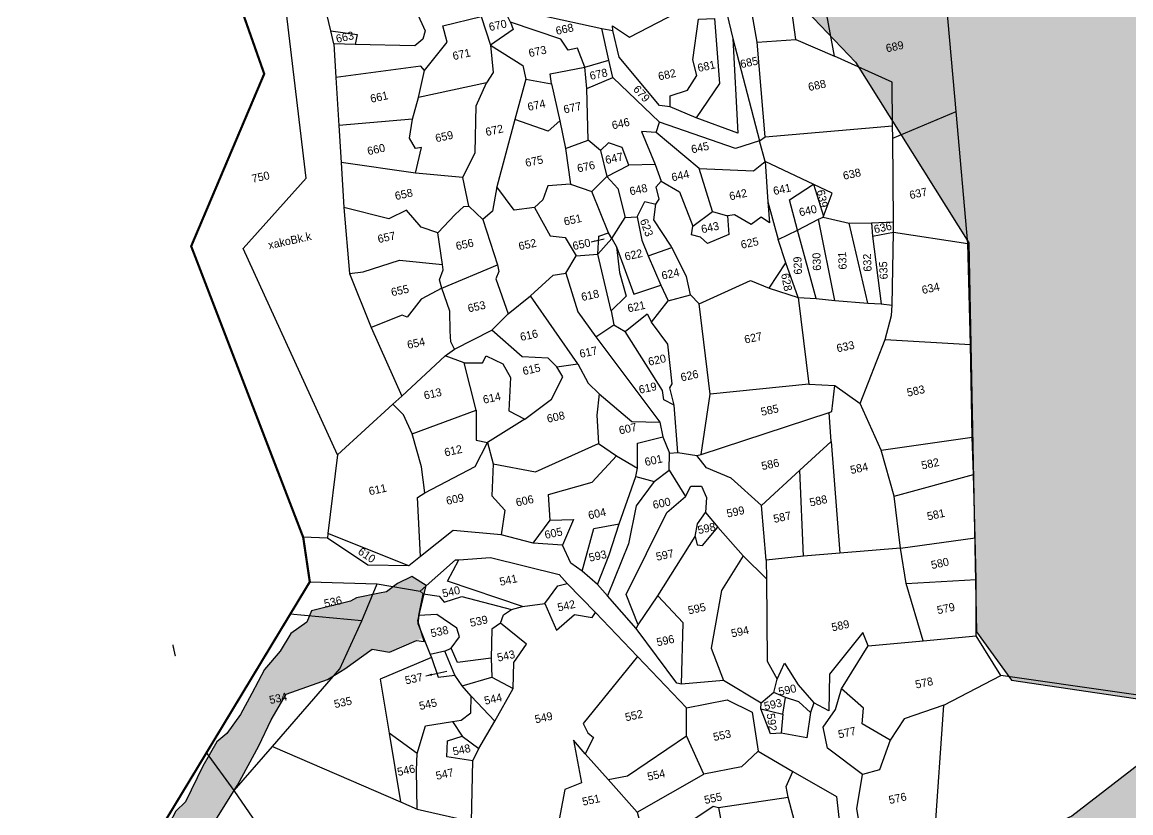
# Model space of a CAD drawing. Header units: metres. Extents: x 282146 to 284989, y 2016198 to 2020938.
# Drawn here: x 282248 to 283283, y 2018481 to 2019219 of the extents above; entities that cross this region are included whole.
import ezdxf
from ezdxf.enums import TextEntityAlignment as Align

# ---------------------------------------------------------------- set-up
doc = ezdxf.new("R2010")
doc.units = ezdxf.units.M
doc.header["$MEASUREMENT"] = 0
doc.linetypes.add('DASHDOT', pattern=[1, 0.5, -0.25, 0, -0.25])
for name, color, linetype in [('POLY_HATCH', 12, 'Continuous'), ('POLY_PARCEL', 6, 'Continuous'), ('POLY_WATER', 4, 'Continuous'), ('SYM_ARROW', 1, 'Continuous'), ('TEXT_MAPIN', 7, 'Continuous'), ('TEXT_MAPOUT', 7, 'Continuous'), ('TEXT_PARCEL', 7, 'Continuous'), ('V_BOUND_LINE', 7, 'Continuous'), ('V_BOUND_STREM_LINE', 7, 'DASHDOT')]:
    doc.layers.add(name, color=color, linetype=linetype)
doc.styles.get("Standard").update_dxf_attribs({"font": 'arial.ttf'})
doc.styles.add('TEXT_MAP', font='', dxfattribs={"height": 1.8})
doc.styles.get('TEXT_MAP').set_extended_font_data('Kruti Dev 050')
doc.dimstyles.get("Standard").update_dxf_attribs({"dimtxt": 0.18, "dimasz": 0.18, "dimexe": 0.18, "dimexo": 0.0625, "dimgap": 0.09, "dimtad": 0, "dimtih": 1, "dimtoh": 1, "dimdec": 4, "dimzin": 0, "dimdsep": 46, "dimtxsty": 'Standard', "dimcen": 0.09, "dimadec": 0, "dimazin": 0, "dimtfac": 1, "dimtdec": 4, "dimtofl": 0, "dimtmove": 0, "dimatfit": 3, "dimfxl": 0, "dimtolj": 1, "dimtzin": 0, "dimarcsym": 0})
pattern_1 = [(12.37531, (282698.511, 2015839.8285), (3.7931513, 5.925559), [4.97495, -4.97495]), (102.37531, (282703.3703, 2015840.8947), (-5.925559, 3.7931513), [4.97495, -4.97495])]

# ---------------------------------------------------------------- blocks, each defined once
blk = doc.blocks.new('TEXTARROW')
blk.add_leader([(0.04, -0.01), (8.68, -0.01)], dimstyle='Standard', override={"dimtxt": 2.5, "dimasz": 2.5, "dimexe": 1.25, "dimexo": 0.625, "dimgap": 0.625, "dimtad": 1, "dimtih": 0, "dimtoh": 0, "dimzin": 8, "dimcen": 2.5, "dimtofl": 1})
blk = doc.blocks.new('5647')
at = {"layer": 'POLY_HATCH'}
h = blk.add_hatch(dxfattribs=at)
h.set_pattern_fill('ZIGZAG', color=256, scale=39.799596, angle=12.37531, style=0)
h.set_pattern_definition(pattern_1)
h.paths.add_polyline_path([(283310.64, 2019450.28), (283319.31, 2019584.54), (283329.1, 2019626.79), (283330.03, 2019732.28), (283333.42, 2019767.47), (283086.11, 2019819.47), (283082.32, 2019785.2), (283034.46, 2019760.75), (283017.24, 2019754.75), (283020.3, 2019724.9), (282919.75, 2019634.76), (282869.37, 2019550.47), (282870.67, 2019480.16), (282893.63, 2019427.84), (282944.18, 2019374.52), (282924.98, 2019296.76), (283012.13, 2019205.32), (283080.26, 2019096.67), (283314.01, 2019111.72), (283296.99, 2019210.12)])
h = blk.add_hatch(dxfattribs=at)
h.set_pattern_fill('ZIGZAG', color=256, scale=39.799596, angle=12.37531, style=0)
h.set_pattern_definition(pattern_1)
h.paths.add_polyline_path([(283332.62, 2018988.33), (283319.38, 2019080.68), (283314.01, 2019111.72), (283080.26, 2019096.67), (283112.68, 2019044.98), (283119.45, 2018699.74), (283150.67, 2018656.89), (283268.84, 2018639.21), (283309.69, 2018635.97), (283270.64, 2018587.29), (283204.22, 2018536.09), (283151.83, 2018512.39), (283082.75, 2018508.18), (283075.9, 2018471.8), (283148.64, 2018470.32), (283220.23, 2018486.02), (283227.75, 2018495.52), (283180.88, 2018263.75), (283239.72, 2018237.51), (283217.05, 2018193.09), (283214.76, 2018178.64), (283319.73, 2018214.56), (283315.81, 2018227.44), (283324.17, 2018253.33), (283335.01, 2018290.81), (283333.17, 2018317.48), (283342.37, 2018339.55), (283350.22, 2018372.35), (283349.13, 2018400.19), (283358.76, 2018420.35), (283364.67, 2018443.7), (283362.64, 2018480.36), (283372.71, 2018507.64), (283378.98, 2018543.1), (283396.58, 2018568.02), (283430.63, 2018618.61), (283423.91, 2018649.22), (283422.29, 2018674.93), (283439.86, 2018718.4), (283451.42, 2018748.01), (283436.38, 2018802.86), (283351.55, 2018837.39)])
h = blk.add_hatch(dxfattribs=at)
h.set_pattern_fill('ZIGZAG', color=256, scale=39.799596, angle=12.37531, style=0)
h.set_pattern_definition(pattern_1)
h.paths.add_polyline_path([(282291.06, 2018344.94), (282286.9, 2018339.63), (282281.18, 2018327.81), (282274.81, 2018317.68), (282271.86, 2018312.37), (282277.82, 2018305.09), (282279.64, 2018299.99), (282286.93, 2018294.41), (282289.5, 2018288.49), (282293.07, 2018281.9), (282301.77, 2018275.64), (282311.61, 2018270.62), (282325.49, 2018263.24), (282341.61, 2018261.94), (282353.5, 2018264.27), (282377.21, 2018271.16), (282364.62, 2018304.65), (282350.59, 2018301.37), (282339.15, 2018320.67), (282340.38, 2018335.18), (282341.37, 2018348.54), (282346.48, 2018374.76), (282359.88, 2018405.57), (282387.1, 2018446.56), (282408.37, 2018483.57), (282437.4, 2018522.42), (282463.08, 2018563.66), (282481.94, 2018598.5), (282493.17, 2018621.73), (282506.29, 2018644.49), (282542.96, 2018657.29), (282558.55, 2018666.75), (282582.62, 2018684.2), (282598.03, 2018681.65), (282627.9, 2018694.44), (282623.39, 2018709.47), (282625.24, 2018717.29), (282630.77, 2018740.77), (282618, 2018748.94), (282605.37, 2018742.69), (282595.44, 2018735.17), (282589.43, 2018734.15), (282568.98, 2018729.96), (282563.4, 2018726.95), (282528.75, 2018718.46), (282524.73, 2018708.38), (282510.64, 2018698.17), (282500.97, 2018682.69), (282487.06, 2018666.28), (282475.87, 2018645.07), (282465.76, 2018626.23), (282453.73, 2018609.35), (282444.65, 2018602.01), (282432.39, 2018580.57), (282417, 2018548.9), (282408.45, 2018540.49), (282397.07, 2018519.3), (282387.19, 2018503.48), (282380.79, 2018490.42), (282369.2, 2018474.23), (282374.11, 2018464.03), (282376.68, 2018460.44), (282355.93, 2018453.52), (282341.81, 2018435.19), (282329.11, 2018414.6), (282314.24, 2018384.93), (282299.68, 2018360.29)])
for points in [[(282924.98, 2019296.76), (283012.13, 2019205.32)], [(283012.13, 2019205.32), (283112.68, 2019044.98), (283119.45, 2018699.74), (283150.67, 2018656.89), (283268.84, 2018639.21), (283309.69, 2018635.97), (283270.64, 2018587.29), (283204.22, 2018536.09), (283151.83, 2018512.39), (283082.75, 2018508.18), (283075.9, 2018471.8), (283148.64, 2018470.32), (283220.23, 2018486.02), (283227.75, 2018495.52), (283180.88, 2018263.75), (283239.72, 2018237.51), (283217.05, 2018193.09), (283211.73, 2018159.53), (283172.37, 2018126.95), (283145.89, 2018054.94), (283111.91, 2018023.54)], [(282437.4, 2018522.42), (282463.08, 2018563.66), (282481.94, 2018598.5), (282493.17, 2018621.73), (282506.29, 2018644.49), (282542.96, 2018657.29), (282558.55, 2018666.75), (282582.62, 2018684.2), (282598.03, 2018681.65), (282622.18, 2018691.99), (282628.91, 2018691.1), (282623.39, 2018709.47), (282625.24, 2018717.29), (282630.77, 2018740.77), (282618, 2018748.94), (282605.37, 2018742.69), (282595.44, 2018735.17), (282589.43, 2018734.15), (282568.98, 2018729.96), (282563.4, 2018726.95), (282528.75, 2018718.46), (282524.73, 2018708.38), (282510.64, 2018698.17), (282500.97, 2018682.69), (282487.06, 2018666.28), (282475.87, 2018645.07), (282465.76, 2018626.23), (282453.73, 2018609.35), (282444.65, 2018602.01), (282432.39, 2018580.57), (282417, 2018548.9), (282408.45, 2018540.49), (282397.07, 2018519.3)]]:
    blk.add_lwpolyline(points, dxfattribs=at)
at = {"layer": 'POLY_PARCEL'}
for points in [[(282551.87, 2018856.87), (282468.33, 2019039.92), (282524.15, 2019102.45), (282498.97, 2019313.7), (282473.14, 2019380.86)], [(283101.58, 2019161.7), (283091.52, 2019274.58), (283090.89, 2019295.88)], [(282546.05, 2019233.37), (282533.73, 2019285.37)], [(282621.22, 2019279.43), (282616.13, 2019263.89), (282629.87, 2019233.27), (282627.81, 2019225.79), (282620.63, 2019219.78), (282567.63, 2019221.24)], [(282959.19, 2019225.64), (282951.48, 2019281.78)], [(282993.48, 2019210.82), (282979.75, 2019284.46)], [(282892.86, 2019269.95), (282903.13, 2019226.36)], [(282924.83, 2019223.24), (282915.69, 2019275.46)], [(282714.43, 2019263.31), (282732.8, 2019247.01), (282786.94, 2019235.43)], [(282796.71, 2019233.55), (282796.44, 2019237.79), (282811.3, 2019227.48), (282870.3, 2019258.2)], [(282629.2, 2019197.97), (282649.57, 2019223.14), (282645.61, 2019237.8), (282679.69, 2019246.02)], [(282679.69, 2019246.02), (282687.89, 2019220.46)], [(282705.71, 2019240.88), (282698.5, 2019255.19)], [(282705.71, 2019240.88), (282708.18, 2019234.38), (282687.89, 2019220.46)], [(282771.79, 2019201.03), (282765.17, 2019217.7), (282757.06, 2019215.92), (282750.42, 2019225.92), (282705.71, 2019240.88)], [(282847.42, 2019165.74), (282847.55, 2019175.5), (282863.01, 2019180.55), (282871.08, 2019193.58), (282867.72, 2019207.41), (282872.7, 2019243.6), (282886.84, 2019244.05), (282891.31, 2019186.4), (282870.76, 2019155.96)], [(282546.05, 2019233.37), (282569.55, 2019230.01), (282567.63, 2019221.24)], [(282548.8, 2019221.76), (282546.05, 2019233.37)], [(282786.94, 2019235.43), (282796.71, 2019233.55)], [(282793.14, 2019207.16), (282786.94, 2019235.43)], [(282847.42, 2019165.74), (282838.19, 2019167.03), (282802.3, 2019209.81), (282796.71, 2019233.55)], [(282903.13, 2019226.36), (282907.67, 2019142.26), (282870.76, 2019155.96)], [(282903.13, 2019226.36), (282926.82, 2019135.58)], [(282548.8, 2019221.76), (282550.51, 2019191.93)], [(282567.63, 2019221.24), (282548.8, 2019221.76)], [(282687.89, 2019220.46), (282690.25, 2019196.21), (282684.46, 2019187.18)], [(282687.89, 2019220.46), (282716.64, 2019202.59), (282719.34, 2019190.24)], [(282924.83, 2019223.24), (282959.19, 2019225.64)], [(282931.82, 2019138.97), (282924.83, 2019223.24)], [(282959.19, 2019225.64), (282993.48, 2019210.82)], [(282771.79, 2019201.03), (282793.14, 2019207.16)], [(282796.52, 2019191.74), (282793.14, 2019207.16)], [(283045.01, 2019148.96), (283044.7, 2019187.67), (282993.48, 2019210.82)], [(282629.2, 2019197.97), (282626.15, 2019201.74), (282550.51, 2019191.93)], [(282624.11, 2019173.94), (282629.2, 2019197.97)], [(282742.03, 2019186.19), (282740.81, 2019195.16), (282771.79, 2019201.03)], [(282773.43, 2019181.98), (282771.79, 2019201.03)], [(282550.51, 2019191.93), (282553.21, 2019149.27)], [(282684.46, 2019187.18), (282624.11, 2019173.94)], [(282663.35, 2019103.12), (282674.42, 2019125.14), (282675.28, 2019166.73), (282684.46, 2019187.18)], [(282719.34, 2019190.24), (282709.45, 2019154.43)], [(282719.34, 2019190.24), (282742.03, 2019186.19)], [(282773.43, 2019181.98), (282796.52, 2019191.74)], [(282838.09, 2019152.21), (282796.52, 2019191.74)], [(282742.03, 2019186.19), (282749.58, 2019153.46)], [(282774.63, 2019136.03), (282773.43, 2019181.98)], [(282618.61, 2019154.81), (282624.11, 2019173.94)], [(282870.76, 2019155.96), (282847.42, 2019165.74)], [(283045.33, 2019137.82), (283101.58, 2019161.7)], [(283112.02, 2019044.46), (283101.58, 2019161.7)], [(282618.61, 2019154.81), (282553.21, 2019149.27)], [(282553.21, 2019149.27), (282555.23, 2019116.44)], [(282621.39, 2019106.81), (282626.73, 2019129.61), (282621.35, 2019128.8), (282616.01, 2019137.98), (282618.61, 2019154.81)], [(282709.45, 2019154.43), (282693.69, 2019094.62)], [(282749.58, 2019153.46), (282739.06, 2019144.13), (282709.45, 2019154.43)], [(282749.58, 2019153.46), (282754.65, 2019128.7)], [(282835.24, 2019143.04), (282838.09, 2019152.21)], [(282926.82, 2019135.58), (282905.65, 2019128.87), (282838.09, 2019152.21)], [(282931.82, 2019138.97), (283045.01, 2019148.96)], [(283045.33, 2019137.82), (283045.01, 2019148.96)], [(282835.24, 2019143.04), (282822.11, 2019143.86), (282834.06, 2019114.69)], [(282873.19, 2019110.97), (282835.24, 2019143.04)], [(282926.82, 2019135.58), (282931.82, 2019138.97)], [(283045.77, 2019063.76), (283045.33, 2019137.82)], [(282754.65, 2019128.7), (282774.63, 2019136.03)], [(282754.65, 2019128.7), (282758.99, 2019097.11)], [(282785.5, 2019126.95), (282774.63, 2019136.03)], [(282810.9, 2019114.04), (282804.87, 2019129.72), (282792.89, 2019133.75), (282785.5, 2019126.95)], [(282932.01, 2019117.18), (282926.82, 2019135.58)], [(282785.5, 2019126.95), (282791.32, 2019103.83)], [(282621.39, 2019106.81), (282555.23, 2019116.44)], [(282555.23, 2019116.44), (282557.75, 2019076.33)], [(282791.32, 2019103.83), (282810.9, 2019114.04)], [(282834.06, 2019114.69), (282810.9, 2019114.04)], [(282834.06, 2019114.69), (282839.58, 2019099.63)], [(282873.19, 2019110.97), (282921.68, 2019109.04), (282932.01, 2019117.18)], [(282885.17, 2019072.75), (282873.19, 2019110.97)], [(282932.01, 2019117.18), (282934.42, 2019081.26)], [(282983.45, 2019067.75), (282991.43, 2019089.03), (282932.01, 2019117.18)], [(282663.35, 2019103.12), (282621.39, 2019106.81)], [(282668.56, 2019077.64), (282663.35, 2019103.12)], [(282777.95, 2019090.55), (282791.32, 2019103.83)], [(282791.32, 2019103.83), (282801.01, 2019093.39), (282807.6, 2019067.36)], [(282834.79, 2019079.36), (282837.89, 2019083.73), (282835.14, 2019094.59), (282839.58, 2019099.63)], [(282839.58, 2019099.63), (282855.7, 2019090.23), (282867.77, 2019059.95)], [(282693.69, 2019094.62), (282689.56, 2019073.01), (282681.19, 2019065.63)], [(282726.91, 2019076.4), (282708.96, 2019073.94), (282693.69, 2019094.62)], [(282758.99, 2019097.11), (282738.96, 2019095.68), (282734.3, 2019083.19), (282726.91, 2019076.4)], [(282758.99, 2019097.11), (282777.95, 2019090.55)], [(282792.66, 2019053.85), (282777.95, 2019090.55)], [(282960.68, 2019056.24), (282953.56, 2019083.27), (282974.74, 2019096.94), (282983.77, 2019068.59)], [(282818.15, 2019068.19), (282825.03, 2019081.65), (282834.79, 2019079.36)], [(282848.97, 2019040.93), (282848.34, 2019042.19), (282833.05, 2019065.49), (282834.79, 2019079.36)], [(282934.42, 2019081.26), (282935.66, 2019062.86), (282928.27, 2019067.86), (282919.44, 2019061.29)], [(282934.42, 2019081.26), (282943.36, 2019047.85), (282960.68, 2019056.24)], [(282641.15, 2019053.84), (282626.31, 2019059.09), (282613.42, 2019074.01), (282597.69, 2019066.49), (282557.75, 2019076.33)], [(282557.75, 2019076.33), (282562.8, 2019017.92)], [(282641.15, 2019053.84), (282656.44, 2019070.14), (282664.1, 2019077.36), (282668.56, 2019077.64)], [(282681.19, 2019065.63), (282668.56, 2019077.64)], [(282726.91, 2019076.4), (282740.91, 2019051.37), (282754.19, 2019049.85), (282764.01, 2019033.39)], [(282898.58, 2019068.96), (282899.49, 2019052.55), (282880.62, 2019044.37), (282874.4, 2019050.18), (282866.37, 2019052.01), (282867.77, 2019059.95)], [(282867.77, 2019059.95), (282885.17, 2019072.75)], [(282885.17, 2019072.75), (282898.58, 2019068.96)], [(282919.44, 2019061.29), (282904.76, 2019069.82), (282898.58, 2019068.96)], [(282681.19, 2019065.63), (282694.05, 2019025.56)], [(282795.76, 2019048.86), (282807.6, 2019067.36)], [(282807.6, 2019067.36), (282818.15, 2019068.19)], [(282818.15, 2019068.19), (282822.29, 2019047.34), (282828.12, 2019033.54)], [(282960.68, 2019056.24), (282979.23, 2019066.06)], [(282979.23, 2019066.06), (282983.45, 2019067.75)], [(282993.92, 2018993.82), (282979.23, 2019066.06)], [(282983.45, 2019067.75), (283006.46, 2019062.46)], [(283006.46, 2019062.46), (283026.36, 2019062.61)], [(283023.19, 2018991.44), (283006.46, 2019062.46)], [(283026.36, 2019062.61), (283045.77, 2019063.76)], [(283026.36, 2019062.61), (283027.38, 2019050.96)], [(283046, 2019054.42), (283045.77, 2019063.76)], [(282645.17, 2019025.74), (282641.15, 2019053.84)], [(282783.26, 2019035.03), (282784.29, 2019050.91), (282792.66, 2019053.85)], [(282795.76, 2019048.86), (282792.66, 2019053.85)], [(282950.21, 2019027.13), (282943.36, 2019047.85), (282960.68, 2019056.24)], [(282977.08, 2018995.49), (282960.68, 2019056.24)], [(283027.38, 2019050.96), (283046, 2019054.42)], [(283027.38, 2019050.96), (283034.8, 2018990.92)], [(283044.75, 2018989.62), (283046, 2019054.42)], [(283046, 2019054.42), (283112.02, 2019044.46)], [(282783.26, 2019035.03), (282795.76, 2019048.86)], [(282799.75, 2019041.35), (282802.58, 2019018.82), (282808.29, 2018997.63), (282795.01, 2018984.55)], [(282795.76, 2019048.86), (282799.75, 2019041.35)], [(282799.75, 2019041.35), (282815.24, 2018999.51), (282839.09, 2019007.54)], [(282828.12, 2019033.54), (282848.97, 2019040.93)], [(282865.54, 2018998.97), (282862.02, 2019015.03), (282848.97, 2019040.93)], [(283114.29, 2018954.81), (283112.02, 2019044.46)], [(282562.8, 2019017.92), (282574.75, 2019019.31), (282607.22, 2019029.76), (282645.17, 2019025.74)], [(282754.8, 2019018.06), (282764.01, 2019033.39)], [(282764.01, 2019033.39), (282783.26, 2019035.03)], [(282795.01, 2018984.55), (282783.26, 2019035.03)], [(282828.12, 2019033.54), (282839.09, 2019007.54)], [(282644.56, 2019004.91), (282642.58, 2019012.24), (282645.82, 2019021.08), (282645.17, 2019025.74)], [(282644.56, 2019004.91), (282694.05, 2019025.56)], [(282694.05, 2019025.56), (282695.36, 2019019.57), (282692.72, 2019013.07), (282703.51, 2018982.04)], [(282935.57, 2019004.77), (282950.21, 2019027.13)], [(282961.13, 2018996.59), (282950.21, 2019027.13)], [(282562.8, 2019017.92), (282581.86, 2018969.76)], [(282723.35, 2018997.85), (282743.7, 2019016.37), (282754.8, 2019018.06)], [(282754.8, 2019018.06), (282765.38, 2018983.66), (282781.45, 2018961.58)], [(282873.36, 2018990.97), (282919.01, 2019011.71), (282935.57, 2019004.77)], [(282644.56, 2019004.91), (282626.29, 2018995.13), (282613.9, 2018979.1), (282609.48, 2018980.72), (282581.86, 2018969.76)], [(282655.94, 2018950.69), (282652.81, 2018957.18), (282652.21, 2018966.66), (282651.67, 2018984.29), (282644.56, 2019004.91)], [(282839.09, 2019007.54), (282845.67, 2018993.56)], [(282935.57, 2019004.77), (282961.13, 2018996.59)], [(282703.51, 2018982.04), (282723.35, 2018997.85)], [(282765.47, 2018937.61), (282723.35, 2018997.85)], [(282830.87, 2018974.68), (282845.67, 2018993.56)], [(282845.67, 2018993.56), (282865.54, 2018998.97)], [(282865.54, 2018998.97), (282873.36, 2018990.97)], [(282882.92, 2018910.71), (282873.36, 2018990.97)], [(282961.13, 2018996.59), (282977.08, 2018995.49)], [(282961.13, 2018996.59), (282970.78, 2018919.42)], [(282977.08, 2018995.49), (282993.92, 2018993.82)], [(282993.92, 2018993.82), (283023.19, 2018991.44)], [(283023.19, 2018991.44), (283034.8, 2018990.92)], [(283034.8, 2018990.92), (283044.75, 2018989.62)], [(282689.22, 2018967.6), (282703.51, 2018982.04)], [(282795.01, 2018984.55), (282797.4, 2018972.09)], [(282807.45, 2018966.23), (282827.13, 2018982.12), (282830.87, 2018974.68)], [(283038.41, 2018959.14), (283044.05, 2018980.37), (283044.75, 2018989.62)], [(282781.45, 2018961.58), (282797.4, 2018972.09)], [(282797.4, 2018972.09), (282807.45, 2018966.23)], [(282850.92, 2018900.88), (282847.21, 2018916.19), (282849.23, 2018919.79), (282845.35, 2018955.06), (282830.87, 2018974.68)], [(282581.86, 2018969.76), (282609.28, 2018908.87)], [(282655.94, 2018950.69), (282689.22, 2018967.6)], [(282746.76, 2018934.91), (282739.09, 2018942.7), (282716, 2018943.94), (282689.22, 2018967.6)], [(282781.45, 2018961.58), (282838.41, 2018885.84)], [(282850.92, 2018900.88), (282841.82, 2018905.52), (282840.65, 2018914.03), (282807.45, 2018966.23)], [(282647.62, 2018944.8), (282655.94, 2018950.69)], [(283016.3, 2018902.25), (283038.41, 2018959.14)], [(283038.41, 2018959.14), (283114.29, 2018954.81)], [(283115.79, 2018872.39), (283114.29, 2018954.81)], [(282609.28, 2018908.87), (282647.62, 2018944.8)], [(282664.54, 2018938.61), (282647.62, 2018944.8)], [(282664.54, 2018938.61), (282680.67, 2018938.65), (282683.92, 2018944.62), (282698.77, 2018937.71), (282705.65, 2018925.54), (282704.12, 2018895.75), (282718.38, 2018888.35)], [(282675.2, 2018896.41), (282664.54, 2018938.61)], [(282718.38, 2018888.35), (282742.18, 2018906.2), (282752.24, 2018925.94), (282746.76, 2018934.91)], [(282746.76, 2018934.91), (282765.47, 2018937.61)], [(282765.47, 2018937.61), (282774.68, 2018920.41), (282784.47, 2018910.98)], [(282970.78, 2018919.42), (282882.92, 2018910.71)], [(282970.78, 2018919.42), (282993.91, 2018918.28)], [(282988.83, 2018894.45), (282991.08, 2018895.24), (282993.91, 2018918.28)], [(282993.91, 2018918.28), (283016.3, 2018902.25)], [(282601.19, 2018901.91), (282551.87, 2018856.87)], [(282609.28, 2018908.87), (282601.19, 2018901.91)], [(282618.43, 2018875.54), (282610.67, 2018892.33), (282601.19, 2018901.91)], [(282784.47, 2018910.98), (282782.33, 2018891.92), (282783.78, 2018866.93)], [(282784.47, 2018910.98), (282813.36, 2018886.46), (282838.41, 2018885.84)], [(282875.1, 2018857.1), (282882.92, 2018910.71)], [(283034.78, 2018860.86), (283016.3, 2018902.25)], [(282618.43, 2018875.54), (282675.2, 2018896.41)], [(282675.2, 2018896.41), (282675.09, 2018869.74), (282685.26, 2018867.66)], [(282854.18, 2018858.81), (282850.92, 2018900.88)], [(282875.1, 2018857.1), (282988.83, 2018894.45)], [(282990.53, 2018868.76), (282988.83, 2018894.45)], [(282718.38, 2018888.35), (282685.26, 2018867.66)], [(282838.41, 2018885.84), (282840.95, 2018872.74)], [(282629.53, 2018823.26), (282626.69, 2018846.3), (282618.43, 2018875.54)], [(282818.61, 2018845.04), (282818.33, 2018867.07), (282840.95, 2018872.74)], [(282840.95, 2018872.74), (282846.93, 2018858.27)], [(283034.78, 2018860.86), (283115.79, 2018872.39)], [(283116.92, 2018839.23), (283115.79, 2018872.39)], [(282629.53, 2018823.26), (282674.38, 2018846.42), (282685.26, 2018867.66)], [(282685.26, 2018867.66), (282690.14, 2018848.76)], [(282690.14, 2018848.76), (282727.91, 2018841.7), (282783.78, 2018866.93)], [(282783.78, 2018866.93), (282799.85, 2018856.08)], [(282962.77, 2018843.28), (282990.53, 2018868.76)], [(282990.53, 2018868.76), (282998.08, 2018769.39)], [(282551.87, 2018856.87), (282543.52, 2018787.02)], [(282740.81, 2018798.86), (282739.28, 2018821.62), (282778.22, 2018832.48), (282799.85, 2018856.08)], [(282799.85, 2018856.08), (282818.61, 2018845.04)], [(282846.67, 2018843.17), (282846.93, 2018858.27)], [(282846.93, 2018858.27), (282854.18, 2018858.81)], [(282854.18, 2018858.81), (282871.14, 2018856.11)], [(282871.14, 2018856.11), (282875.1, 2018857.1)], [(282928.48, 2018811.69), (282901.66, 2018836.22), (282879.75, 2018845.15), (282871.14, 2018856.11)], [(283046.45, 2018820.1), (283034.78, 2018860.86)], [(282690.14, 2018848.76), (282688.97, 2018820.41), (282700.61, 2018807.81), (282697.34, 2018785.85)], [(282816.99, 2018837.52), (282818.61, 2018845.04)], [(282833.3, 2018833.01), (282846.67, 2018843.17)], [(282846.67, 2018843.17), (282861.07, 2018819.94)], [(282928.48, 2018811.69), (282962.77, 2018843.28)], [(282965.9, 2018766.88), (282962.77, 2018843.28)], [(282833.3, 2018833.01), (282817.2, 2018811.57), (282810.46, 2018777.75), (282791.8, 2018731.52)], [(282802.21, 2018795.58), (282816.99, 2018837.52)], [(282816.99, 2018837.52), (282833.3, 2018833.01)], [(283046.45, 2018820.1), (283116.92, 2018839.23)], [(283118.55, 2018782.96), (283116.92, 2018839.23)], [(282625.61, 2018766.51), (282623.09, 2018818.89), (282629.53, 2018823.26)], [(282861.07, 2018819.94), (282865.72, 2018829.14), (282875.42, 2018829.14), (282879.79, 2018818.89), (282878.76, 2018805.64)], [(282819.13, 2018705.79), (282808.32, 2018732.93), (282844.49, 2018805.7), (282861.07, 2018819.94)], [(283052.03, 2018773.88), (283046.45, 2018820.1)], [(282869.55, 2018784.23), (282871.86, 2018795.64), (282878.76, 2018805.64)], [(282878.76, 2018805.64), (282889.84, 2018792.62)], [(282932.74, 2018763.24), (282928.48, 2018811.69)], [(282725.69, 2018778.44), (282740.81, 2018798.86)], [(282740.81, 2018798.86), (282761.51, 2018799.35), (282751.86, 2018776.7)], [(282769.39, 2018753.67), (282779.7, 2018791.51), (282802.21, 2018795.58)], [(282782.84, 2018741.66), (282793.26, 2018767.91), (282802.21, 2018795.58)], [(282543.52, 2018787.02), (282543.17, 2018782.86)], [(282615.46, 2018758.46), (282543.52, 2018787.02)], [(282836.48, 2018731.71), (282869.55, 2018784.23)], [(282869.55, 2018784.23), (282871.49, 2018776.78), (282876.14, 2018776.28), (282889.84, 2018792.62)], [(282889.84, 2018792.62), (282912.38, 2018767.27)], [(283052.03, 2018773.88), (282998.08, 2018769.39)], [(283052.03, 2018773.88), (283118.55, 2018782.96)], [(283057.08, 2018742.57), (283052.03, 2018773.88)], [(283119.38, 2018746.26), (283118.55, 2018782.96)], [(282716.32, 2018722.12), (282649.74, 2018744.78), (282659.8, 2018763.6)], [(282912.38, 2018767.27), (282893.09, 2018736.38), (282883.98, 2018685.3), (282894.9, 2018656.49)], [(282912.38, 2018767.27), (282933.05, 2018746.64)], [(282965.9, 2018766.88), (282932.74, 2018763.24)], [(282998.08, 2018769.39), (282965.9, 2018766.88)], [(282932.74, 2018763.24), (282933.05, 2018746.64)], [(282933.05, 2018746.64), (282933.55, 2018673.57), (282942.5, 2018657.66)], [(283057.08, 2018742.57), (283119.38, 2018746.26)], [(283119.34, 2018696.12), (283119.38, 2018746.26)], [(282573.49, 2018709.48), (282587.24, 2018742.21)], [(282625.38, 2018735.93), (282628.2, 2018733.43)], [(282736.16, 2018724.82), (282747.62, 2018740.58), (282756, 2018742.71)], [(283072.14, 2018691.8), (283057.08, 2018742.57)], [(282624.26, 2018714.35), (282628.2, 2018733.43)], [(282628.2, 2018733.43), (282642.16, 2018731.52), (282646.65, 2018726.16), (282662.44, 2018731), (282706.42, 2018719.4)], [(282716.32, 2018722.12), (282736.16, 2018724.82)], [(282736.16, 2018724.82), (282746.6, 2018701.16), (282762.59, 2018715.16), (282778.09, 2018712.49), (282781.24, 2018717)], [(282819.13, 2018705.79), (282836.48, 2018731.71)], [(282857.47, 2018653.37), (282859.02, 2018707.82), (282836.48, 2018731.71)], [(282573.49, 2018709.48), (282510, 2018715.42)], [(282624.26, 2018714.35), (282623.39, 2018706.98), (282634.38, 2018679.57)], [(282652.86, 2018685.28), (282660.35, 2018695.21), (282658.08, 2018702.99), (282640.24, 2018715.09), (282624.26, 2018714.35)], [(282696.64, 2018707.31), (282699.41, 2018714.82), (282706.42, 2018719.4)], [(282706.42, 2018719.4), (282716.32, 2018722.12)], [(282494.27, 2018598.09), (282554.07, 2018666.9), (282573.49, 2018709.48)], [(282696.64, 2018707.31), (282688.96, 2018702.04), (282688.53, 2018676.27)], [(282707.87, 2018649.42), (282708.61, 2018672.5), (282719.95, 2018688.79), (282696.64, 2018707.31)], [(282817.25, 2018702.73), (282819.13, 2018705.79)], [(283072.14, 2018691.8), (283119.34, 2018696.12)], [(283141.26, 2018660.84), (283119.34, 2018696.12)], [(282647.23, 2018682.67), (282652.86, 2018685.28)], [(282688.53, 2018676.27), (282658.44, 2018672.43), (282652.86, 2018685.28)], [(283023.44, 2018687.35), (283072.14, 2018691.8)], [(282635.48, 2018677.05), (282590.01, 2018657.69), (282597.74, 2018609.84)], [(282647.23, 2018682.67), (282634.38, 2018679.57)], [(282634.38, 2018679.57), (282635.48, 2018677.05)], [(282635.48, 2018677.05), (282641.52, 2018659.61), (282656.1, 2018661.15)], [(282656.1, 2018661.15), (282647.23, 2018682.67)], [(282688.53, 2018676.27), (282689.16, 2018659.57)], [(282818.32, 2018677.67), (282770.05, 2018618.39), (282774.38, 2018609.96), (282779.44, 2018605.82), (282772.08, 2018591.51)], [(282942.5, 2018657.66), (282949.09, 2018671.83), (282961.18, 2018652.67), (282975.21, 2018636.7)], [(282662.59, 2018651.67), (282656.1, 2018661.15)], [(282662.59, 2018651.67), (282689.16, 2018659.57)], [(282689.16, 2018659.57), (282707.87, 2018649.42)], [(282939.64, 2018645.83), (282942.5, 2018657.66)], [(283090.52, 2018634.66), (283141.26, 2018660.84)], [(283453.34, 2018616.3), (283141.26, 2018660.84)], [(282670.64, 2018642.67), (282662.59, 2018651.67)], [(282691.58, 2018620.45), (282707.87, 2018649.42)], [(282939.64, 2018645.83), (282928.15, 2018636.35)], [(282950, 2018641.43), (282939.64, 2018645.83)], [(283042.94, 2018603.52), (283017.96, 2018617.91), (283019.29, 2018632.01), (282999.69, 2018648.96)], [(282654.04, 2018620.18), (282661.77, 2018621.4), (282670.33, 2018627.7), (282670.64, 2018642.67)], [(282670.64, 2018642.67), (282691.58, 2018620.45)], [(282947.49, 2018626.64), (282950, 2018641.43)], [(282972.02, 2018628.11), (282961.75, 2018637.65), (282950, 2018641.43)], [(282862, 2018607.5), (282861.92, 2018632.29)], [(282928.13, 2018631.36), (282947.49, 2018626.64)], [(282947.49, 2018626.64), (282946.17, 2018609.82)], [(283090.52, 2018634.66), (283055.34, 2018622.52), (283042.94, 2018603.52)], [(283082.54, 2018519.79), (283090.52, 2018634.66)], [(282622.68, 2018591.85), (282630.27, 2018616.42), (282654.04, 2018620.18)], [(282654.04, 2018620.18), (282662.73, 2018606.98)], [(282677.58, 2018596.12), (282691.58, 2018620.45)], [(282597.74, 2018609.84), (282608, 2018548.72)], [(282622.68, 2018591.85), (282597.74, 2018609.84)], [(282672.23, 2018585.28), (282649.04, 2018588.79), (282649.78, 2018603.04), (282662.73, 2018606.98)], [(282662.73, 2018606.98), (282677.58, 2018596.12)], [(282792.25, 2018568.73), (282809.5, 2018571.96), (282862, 2018607.5)], [(282877.24, 2018573.3), (282862, 2018607.5)], [(282460.04, 2018558.96), (282494.27, 2018598.09)], [(282494.27, 2018598.09), (282608, 2018548.72)], [(282672.23, 2018585.28), (282677.58, 2018596.12)], [(282772.08, 2018591.51), (282761.7, 2018603.58), (282768.6, 2018565.74), (282753.89, 2018559.76), (282746.64, 2018522.22)], [(283042.94, 2018603.52), (283033.27, 2018577.1), (283018.3, 2018572.96)], [(282460.04, 2018558.96), (282435.7, 2018592.58)], [(282622.75, 2018542.32), (282622.11, 2018576.81), (282622.68, 2018591.85)], [(282772.08, 2018591.51), (282792.25, 2018568.73)], [(282925.64, 2018593.67), (282910.88, 2018579.85), (282877.24, 2018573.3)], [(282671, 2018531.38), (282672.23, 2018585.28)], [(282792.25, 2018568.73), (282818.25, 2018539.64)], [(282818.25, 2018539.64), (282877.24, 2018573.3)], [(282952.27, 2018552.91), (282950.45, 2018562.45), (282956.28, 2018575.68)], [(282488.14, 2018482.33), (282493.84, 2018509.7), (282460.04, 2018558.96)], [(282608, 2018548.72), (282622.75, 2018542.32)], [(282890.36, 2018543.76), (282952.27, 2018552.91)], [(282958.39, 2018522.51), (282959.27, 2018526.01), (282952.27, 2018552.91)], [(282622.75, 2018542.32), (282671, 2018531.38)], [(282818.25, 2018539.64), (282827.34, 2018505.75)], [(282827.34, 2018505.75), (282885.68, 2018544.95), (282890.36, 2018543.76)], [(282890.36, 2018543.76), (282894.13, 2018522.78)]]:
    blk.add_lwpolyline(points, dxfattribs=at)
at = {"layer": 'POLY_WATER'}
for points in [[(282543.17, 2018782.86), (282521.53, 2018783.63)], [(282697.34, 2018785.85), (282654.61, 2018789.78), (282625.61, 2018766.51)], [(282725.69, 2018778.44), (282697.34, 2018785.85)], [(282615.46, 2018758.46), (282579.06, 2018758.79), (282543.17, 2018782.86)], [(282751.86, 2018776.7), (282725.69, 2018778.44)], [(282769.39, 2018753.67), (282759.28, 2018760.59), (282751.86, 2018776.7)], [(282625.61, 2018766.51), (282615.46, 2018758.46)], [(282625.38, 2018735.93), (282656.74, 2018763.58), (282659.8, 2018763.6)], [(282659.8, 2018763.6), (282687.9, 2018765.83), (282748.81, 2018750.54)], [(282782.84, 2018741.66), (282769.39, 2018753.67)], [(282527.38, 2018744.12), (282587.24, 2018742.21)], [(282748.81, 2018750.54), (282756, 2018742.71)], [(282587.24, 2018742.21), (282625.38, 2018735.93)], [(282756, 2018742.71), (282781.24, 2018717)], [(282791.8, 2018731.52), (282782.84, 2018741.66)], [(282817.25, 2018702.73), (282791.8, 2018731.52)], [(282781.24, 2018717), (282818.32, 2018677.67)], [(282857.47, 2018653.37), (282853.42, 2018654.14), (282817.25, 2018702.73)], [(283023.44, 2018687.35), (283018.66, 2018699.05), (282989.06, 2018662.08), (282988.4, 2018629.62), (282975.21, 2018636.7)], [(282999.69, 2018648.96), (283023.44, 2018687.35)], [(282818.32, 2018677.67), (282861.92, 2018632.29)], [(282894.9, 2018656.49), (282857.47, 2018653.37)], [(282928.15, 2018636.35), (282894.9, 2018656.49)], [(283018.3, 2018572.96), (282987.12, 2018596.32), (282983.26, 2018615.15), (282994.23, 2018630.86), (282999.69, 2018648.96)], [(282861.92, 2018632.29), (282898.08, 2018639.47), (282920.21, 2018628.36), (282925.64, 2018593.67)], [(282928.13, 2018631.36), (282928.15, 2018636.35)], [(282975.21, 2018636.7), (282972.02, 2018628.11)], [(282946.17, 2018609.82), (282936.62, 2018609.12), (282928.13, 2018631.36)], [(282972.02, 2018628.11), (282968.71, 2018605.63), (282946.17, 2018609.82)], [(282925.64, 2018593.67), (282956.28, 2018575.68)], [(282956.28, 2018575.68), (282995.16, 2018553.44), (283002.71, 2018487.08)], [(283019.38, 2018470.72), (283019.48, 2018505.65), (283013.34, 2018542.5), (283018.3, 2018572.96)]]:
    blk.add_lwpolyline(points, dxfattribs=at)
at = {"layer": 'V_BOUND_LINE', "const_width": 1.99}
for points in [[(282521.53, 2018783.63), (282422.05, 2019042.06), (282486.95, 2019195.07), (282434.81, 2019343.07), (282417.34, 2019418.51)], [(282510, 2018715.42), (282527.38, 2018744.12)], [(282435.7, 2018592.58), (282510, 2018715.42)], [(282355.91, 2018460.86), (282435.7, 2018592.58)]]:
    blk.add_lwpolyline(points, dxfattribs=at)
at = {"layer": 'V_BOUND_STREM_LINE', "ltscale": 10, "const_width": 1.99, "flags": 128}
blk.add_lwpolyline([(282527.38, 2018744.12), (282521.53, 2018783.63)], dxfattribs=at)
at = {"layer": 'SYM_ARROW', "rotation": 12.37531330334499}
for p, xscale, yscale, zscale in [((282777.32, 2019045.97), 1.377128394445958, 1.377128394445958, 1.377128394445958), ((282630.31, 2018660.62), 2.221577863072343, 2.221577863072343, 2.221577863072343)]:
    blk.add_blockref('TEXTARROW', p, dxfattribs=dict(at, xscale=xscale, yscale=yscale, zscale=zscale))
at = {"layer": 'TEXT_MAPIN', "style": 'TEXT_MAP'}
blk.add_text('xakoBk.k', height=7.164, rotation=12.37531, dxfattribs=at).set_placement((282491.36, 2019039.37))
at = {"layer": 'TEXT_MAPOUT', "style": 'TEXT_MAP'}
blk.add_text('l', height=9.95, rotation=12.37531, dxfattribs=at).set_placement((282406.48, 2018677.81))
at = {"layer": 'TEXT_PARCEL', "style": 'TEXT_MAP'}
for s, rotation, p in [('670', 12.37531, (282694.39, 2019238.19)), ('668', 12.37531, (282753.76, 2019234.75)), ('663', 12.37531, (282558.56, 2019227.74)), ('671', 12.37531, (282662.2, 2019212.43)), ('673', 12.37531, (282729.69, 2019215.01)), ('689', 12.37531, (283046.99, 2019219.21)), ('681', 12.37531, (282879.78, 2019201.82)), ('685', 12.37531, (282917.66, 2019205.18)), ('678', 12.37531, (282783.93, 2019194.77)), ('682', 12.37531, (282844.72, 2019194.33)), ('688', 12.37531, (282977.97, 2019184.89)), ('661', 12.37531, (282589.04, 2019174.52)), ('679', 312.37447, (282822.12, 2019177.42)), ('674', 12.37531, (282728.76, 2019167.25)), ('677', 12.37531, (282760.69, 2019164.99)), ('672', 12.37531, (282691.34, 2019145.02)), ('646', 12.37531, (282803.57, 2019150.91)), ('659', 12.37531, (282646.79, 2019139.45)), ('660', 12.37531, (282586.37, 2019128.02)), ('645', 12.37531, (282874.06, 2019129.54)), ('675', 12.37531, (282726.7, 2019117.54)), ('647', 12.37531, (282797.75, 2019120.12)), ('750', 12.37531, (282483.73, 2019103.53)), ('676', 12.37531, (282772.78, 2019112.66)), ('644', 12.37531, (282856.53, 2019104.74)), ('638', 12.37531, (283008.91, 2019106.1)), ('658', 12.37531, (282610.88, 2019088.18)), ('648', 12.37531, (282819.34, 2019092.32)), ('642', 12.37531, (282907.9, 2019087.87)), ('641', 12.37531, (282946.91, 2019092.57)), ('639', 281.12913, (282982.71, 2019084.19)), ('637', 12.37531, (283067.89, 2019088.92)), ('640', 12.37531, (282969.86, 2019073.66)), ('651', 12.37531, (282760.92, 2019065.53)), ('623', 290.28799, (282826.63, 2019058.53)), ('643', 12.37531, (282882.94, 2019058.65)), ('636', 12.37531, (283036.37, 2019058.59)), ('657', 12.37531, (282595.58, 2019049.97)), ('625', 12.37531, (282918.11, 2019044.91)), ('656', 12.37531, (282664.99, 2019043.69)), ('652', 12.37531, (282720.75, 2019043.55)), ('650', 12.37531, (282768.75, 2019043.78)), ('622', 12.37531, (282814.96, 2019034.43)), ('629', 92.24364, (282960.74, 2019024.81)), ('630', 92.24364, (282977.65, 2019028.22)), ('631', 92.24364, (283000.46, 2019029.23)), ('632', 92.24364, (283022.6, 2019027.36)), ('624', 12.37531, (282847.74, 2019017.48)), ('635', 92.24364, (283036.93, 2019020.52)), ('628', 281.12913, (282951.01, 2019010.07)), ('634', 12.37531, (283078.87, 2019004.69)), ('655', 12.37531, (282607.46, 2019002.77)), ('618', 12.37531, (282776.4, 2018998.53)), ('653', 12.37531, (282675.58, 2018988.46)), ('621', 12.37531, (282817.48, 2018988.4)), ('654', 12.37531, (282621.77, 2018956.03)), ('616', 12.37531, (282722.08, 2018963.05)), ('627', 12.37531, (282921.26, 2018960.7)), ('617', 12.37531, (282774.84, 2018948.02)), ('633', 12.37531, (283003.2, 2018952.93)), ('620', 12.37531, (282835.8, 2018941.06)), ('615', 12.37531, (282724.31, 2018932.75)), ('626', 12.37531, (282864.67, 2018927.19)), ('619', 12.37531, (282827.54, 2018916.23)), ('613', 12.37531, (282636.56, 2018911.14)), ('614', 12.37531, (282689.1, 2018907.37)), ('583', 12.37531, (283065.68, 2018913.59)), ('585', 12.37531, (282935.9, 2018896.55)), ('608', 12.37531, (282745.89, 2018890.46)), ('607', 12.37531, (282809.87, 2018880.07)), ('612', 12.37531, (282654.78, 2018860.57)), ('601', 12.37531, (282832.72, 2018852.03)), ('586', 12.37531, (282936.39, 2018848.4)), ('582', 12.37531, (283078.45, 2018848.92)), ('584', 12.37531, (283015.33, 2018844.9)), ('611', 12.37531, (282587.61, 2018826.1)), ('609', 12.37531, (282656.32, 2018817.55)), ('606', 12.37531, (282718.27, 2018816.12)), ('600', 12.37531, (282839.89, 2018813.92)), ('588', 12.37531, (282979.15, 2018816.07)), ('604', 12.37531, (282782.51, 2018804.71)), ('599', 12.37531, (282905.51, 2018806.27)), ('587', 12.37531, (282947.02, 2018801.52)), ('581', 12.37531, (283083.53, 2018803.77)), ('598', 12.37531, (282879.82, 2018791.57)), ('605', 12.37531, (282743.84, 2018787.31)), ('610', 325.75895, (282578.07, 2018767.86)), ('593', 12.37531, (282783.09, 2018767.14)), ('597', 12.37531, (282842.76, 2018767.89)), ('580', 12.37531, (283087.1, 2018760.51)), ('541', 12.37531, (282703.77, 2018745.65)), ('540', 12.37531, (282652.88, 2018735.37)), ('536', 12.37531, (282547.88, 2018726.38)), ('542', 12.37531, (282755.23, 2018722.92)), ('595', 12.37531, (282871.16, 2018720.33)), ('579', 12.37531, (283092.38, 2018720.45)), ('539', 12.37531, (282677.47, 2018709.26)), ('538', 12.37531, (282642.58, 2018699.99)), ('594', 12.37531, (282909.49, 2018699.87)), ('589', 12.37531, (282998.67, 2018705.25)), ('596', 12.37531, (282843.22, 2018691.98)), ('543', 12.37531, (282701.65, 2018678.42)), ('537', 12.37531, (282619.8, 2018658.17)), ('578', 12.37531, (283073.01, 2018654.45)), ('534', 12.37531, (282499.25, 2018640.77)), ('590', 12.37531, (282951.52, 2018648.14)), ('535', 12.37531, (282556.77, 2018637.13)), ('545', 12.37531, (282632.35, 2018635.43)), ('544', 12.37531, (282690.19, 2018640.09)), ('593', 12.37531, (282938.74, 2018635.24)), ('549', 12.37531, (282735.1, 2018623.61)), ('552', 12.37531, (282815.3, 2018625.45)), ('592', 277.60833, (282937.76, 2018619.46)), ('553', 12.37531, (282893.55, 2018607.84)), ('577', 12.37531, (283004.52, 2018610.23)), ('548', 12.37531, (282662.19, 2018595.05)), ('546', 12.37531, (282612.9, 2018576.89)), ('547', 12.37531, (282647.18, 2018573.44)), ('554', 12.37531, (282835.05, 2018572.64)), ('555', 12.37531, (282885.57, 2018551.91)), ('576', 12.37531, (283049.46, 2018551.95)), ('551', 12.37531, (282777.23, 2018550.4))]:
    blk.add_text(s, height=7.164, rotation=rotation, dxfattribs=at).set_placement(p, align=Align.MIDDLE)

msp = doc.modelspace()

# ---------------------------------------------------------------- block references
at = {"xscale": 1.051453222781844, "yscale": 1.051453222781844, "zscale": 1.051453222781844, "rotation": 0.007350067816667833}
msp.add_blockref('5647', (-14275.7, -103956.9), dxfattribs=at)

doc.saveas('drawing.dxf')
